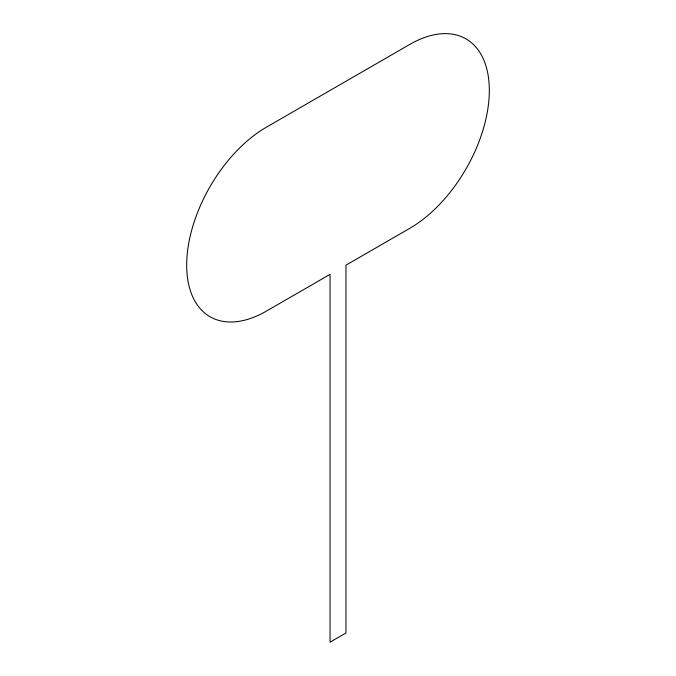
<?xml version="1.0" encoding="UTF-8"?>
<svg xmlns="http://www.w3.org/2000/svg" width="676" height="676" viewBox="0 0 676 676"><rect width="100%" height="100%" fill="white"/><g stroke="black" fill="none" stroke-linecap="round" stroke-linejoin="round"><path stroke-width="1.01" d="M409.673 44.472L266.327 127.232A112.622 65.023 -60 0 0 186.686 265.169A112.622 65.023 -60 0 0 266.327 311.146L330.04 274.363L330.04 642.2L345.96 633.006L345.96 265.169L409.673 228.387A112.622 65.023 -60 0 0 489.314 90.449A112.622 65.023 -60 0 0 409.673 44.472"/></g></svg>
